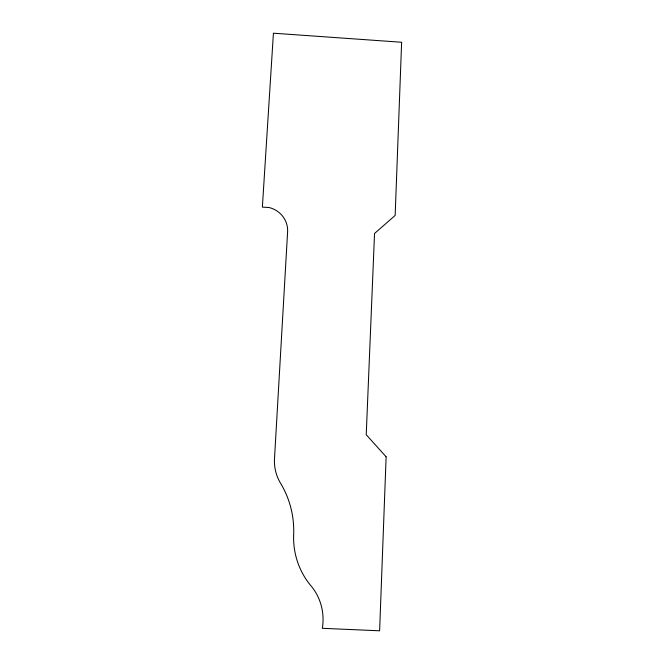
<?xml version="1.0" encoding="UTF-8"?>
<svg xmlns="http://www.w3.org/2000/svg" width="664" height="664" viewBox="0 0 664 664"><rect width="100%" height="100%" fill="white"/><g stroke="black" fill="none" stroke-linecap="round" stroke-linejoin="round"><path stroke-width="1" d="M386.124 456.799L379.617 630.8L322.339 628.31A52.008 49.817 -78.4 0 0 311.756 586.769A73.272 71.106 85.8 0 1 293.637 535.549A93.4 90.445 -63.9 0 0 279.984 482.288A42.413 41.865 -88.8 0 1 274.498 458.666L287.612 231.786A24.46 23.655 2.3 0 0 269.053 207.525L262.371 207.11L273.419 33.2L401.629 42.255L395.155 215.427L374.537 233.479L366.229 434.729L386.124 456.799"/></g></svg>
